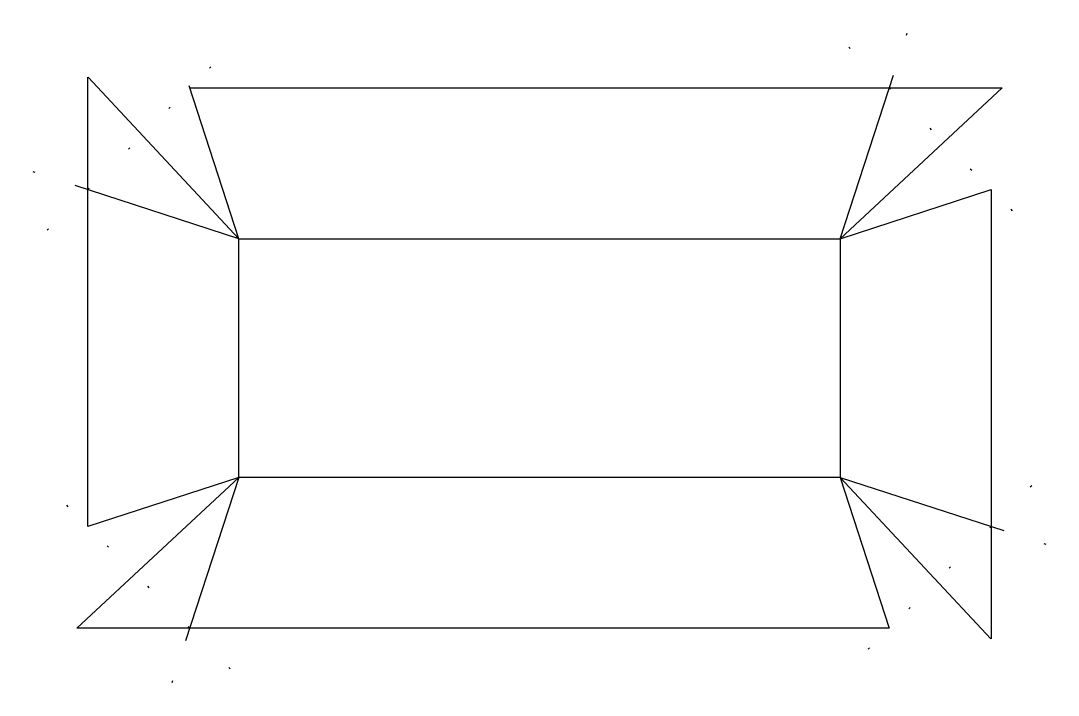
# Model space of a CAD drawing. Header units: millimetres. Extents: x 16 to 70.3, y 245 to 280.3.
import ezdxf

# ---------------------------------------------------------------- set-up
doc = ezdxf.new("R2010")
doc.units = ezdxf.units.MM
doc.linetypes.add('ACAD_ISO07W100', pattern=[3, 0.1, -2.9])
doc.linetypes.add('ACAD_ISO10W100', pattern=[18, 12, -2.95, 0.1, -2.95])
doc.layers.get('0').update_dxf_attribs({"lineweight": 25, "true_color": 0x000000})

msp = doc.modelspace()

# ---------------------------------------------------------------- linework, layer by layer
at = {"color": 1, "linetype": 'ACAD_ISO10W100', "ltscale": 0.75, "true_color": 0xff0000}
for p, q in [((58.893, 268.901), (62.601, 280.314)), ((27.393, 268.901), (15.98, 272.61)), ((27.393, 256.401), (23.685, 244.989)), ((58.893, 256.401), (70.305, 252.693))]:
    msp.add_line(p, q, dxfattribs=at)
at = {"color": 4, "linetype": 'ACAD_ISO07W100', "true_color": 0x00ffff}
for p, q in [((17.371, 269.347), (26.947, 278.923)), ((59.338, 278.923), (68.914, 269.347)), ((26.947, 246.38), (17.371, 255.956)), ((68.914, 255.956), (59.338, 246.38))]:
    msp.add_line(p, q, dxfattribs=at)
at = {"color": 30, "true_color": 0xff7f00}
for p, q in [((19.493, 253.835), (19.493, 277.351)), ((27.393, 268.901), (19.504, 277.362)), ((27.393, 268.901), (24.795, 276.897)), ((24.826, 276.801), (67.364, 276.801)), ((58.893, 268.901), (67.364, 276.801)), ((58.893, 268.901), (66.793, 271.468)), ((66.793, 271.468), (66.793, 247.951)), ((27.393, 256.401), (27.393, 268.901)), ((27.393, 268.901), (58.893, 268.901)), ((58.893, 268.901), (58.893, 256.401)), ((27.393, 256.401), (18.921, 248.501)), ((27.393, 256.401), (19.493, 253.835)), ((58.893, 256.401), (27.393, 256.401)), ((58.893, 256.401), (61.46, 248.501)), ((58.893, 256.401), (66.782, 247.941)), ((61.46, 248.501), (18.917, 248.501))]:
    msp.add_line(p, q, dxfattribs=at)
at = {"color": 7, "true_color": 0x000000}
msp.add_line((58.893, 268.901), (58.893, 256.401), dxfattribs=at)

doc.saveas('drawing.dxf')
